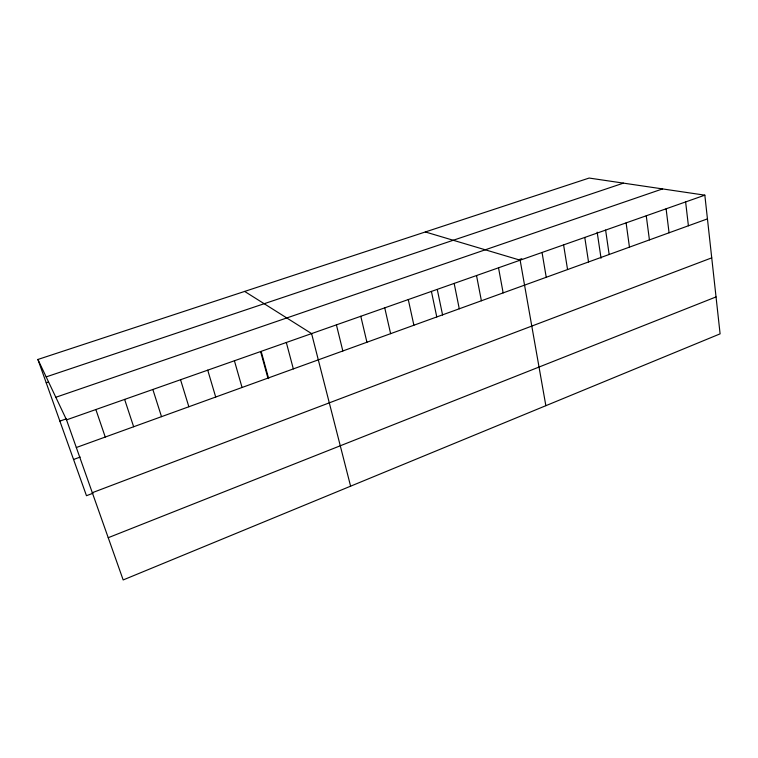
<?xml version="1.0" encoding="UTF-8"?>
<svg xmlns="http://www.w3.org/2000/svg" width="758" height="758" viewBox="0 0 758 758"><rect width="100%" height="100%" fill="white"/><g stroke="black" fill="none" stroke-linecap="round" stroke-linejoin="round"><path stroke-width="1.14" d="M108.233 537.706L716.035 296.928M92.305 492.709L711.734 257.853M93.007 493.231L86.469 495.713L37.9 359.463L589.137 178.054L704.836 195.166L720.1 333.852L123.175 579.946L66.533 419.866L37.9 359.463M73.554 459.49L80.206 457.055M76.321 447.523L707.441 218.882M59.873 421.116L66.344 418.842M518.453 259.852L521.779 258.677M66.533 419.866L704.836 195.166M55.817 397.268L662.558 188.913M46.219 382.799L48.417 382.06M46.162 376.897L623.436 183.133M425.342 231.957L520.14 260.184L545.855 405.682M244.654 291.423L311.595 333.596L350.603 486.181M95.859 409.538L105.258 437.034M124.625 399.409L133.645 426.754M152.851 389.479L161.511 416.663M180.546 379.73L188.856 406.752M207.73 370.16L215.698 397.031M234.412 360.77L242.048 387.48M261.197 351.513L268.664 378.63M260.6 351.541L267.925 378.109M286.325 342.493L293.337 368.9M336.41 324.86L342.834 350.973M360.789 316.276L366.929 342.237M384.742 307.843L390.616 333.662M408.278 299.562L413.887 325.229M431.416 291.413L436.779 316.939M437.3 289.575L442.587 315.025M454.165 283.407L459.272 308.79M476.526 275.533L481.396 300.774M498.518 267.792L503.151 292.891M542.046 252.471L546.234 277.286M563.592 244.881L567.562 269.554M584.778 237.425L588.53 261.955M597.171 232.166L601.037 258.203M605.614 230.091L609.157 254.489M626.108 222.88L629.453 247.136M646.261 215.784L649.426 239.898M666.102 208.801L669.068 232.782M685.62 201.931L688.406 225.78"/></g></svg>
